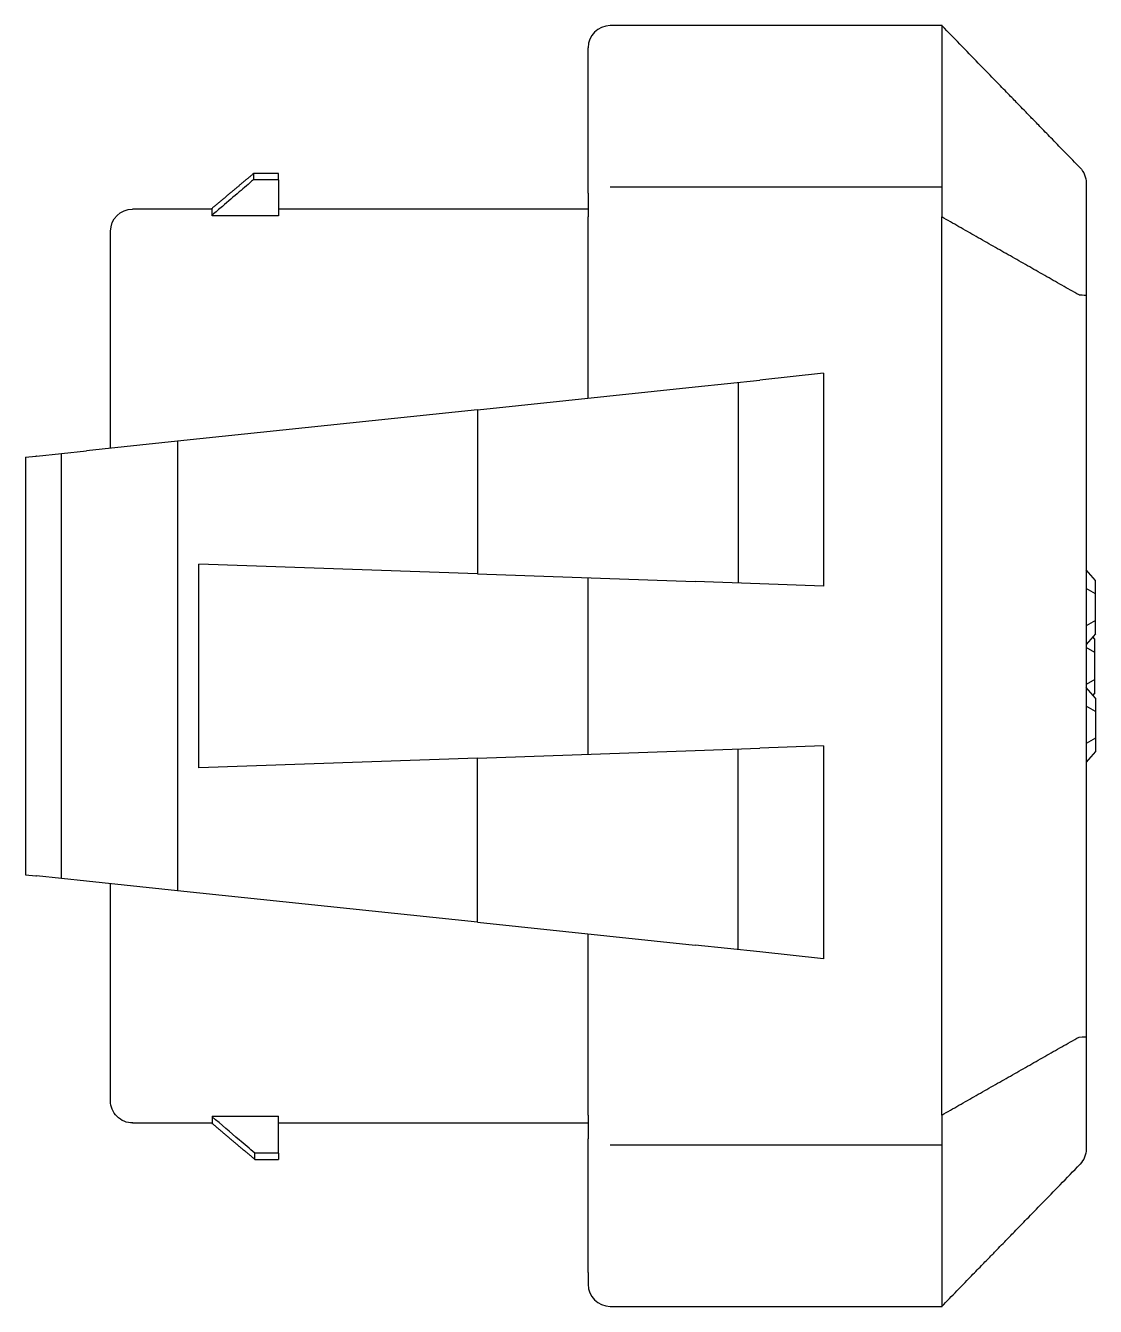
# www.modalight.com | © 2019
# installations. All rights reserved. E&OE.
# Model space of a CAD drawing. Header units: inches. Extents: x -0.41 to 5.88, y 0 to 6.3.
# Drawn here: x 2.851 to 3.803, y 0 to 1.14 of the extents above; entities that cross this region are included whole.
import ezdxf

# ---------------------------------------------------------------- set-up
doc = ezdxf.new("R2010")
doc.units = ezdxf.units.IN
doc.header["$MEASUREMENT"] = 0
doc.layers.add('Endcap', color=7, linetype='Continuous')

msp = doc.modelspace()

# ---------------------------------------------------------------- linework, layer by layer
at = {"layer": 'Endcap', "linetype": 'Continuous'}
for p, q in [((3.667017, 1.13971), (3.371447, 1.13971)), ((3.666722, 1.13971), (3.666722, 1.12724)), ((3.351762, 1.109634), (3.351762, 1.120025)), ((3.666722, 1.12724), (3.666722, 1.00814)), ((3.351762, 0.990533), (3.351762, 1.109634)), ((3.076171, 1.007981), (3.053752, 1.007981)), ((3.076171, 1.002481), (3.053752, 1.002481)), ((3.076171, 1.002481), (3.076171, 0.970363)), ((3.371447, 0.99617), (3.666722, 0.99617)), ((3.351762, 0.990533), (3.351762, 0.969405)), ((3.795237, 0.988765), (3.795237, 0.925795)), ((3.017116, 0.976485), (2.94625, 0.976485)), ((3.017116, 0.970363), (3.017116, 0.971144)), ((3.076171, 0.970363), (3.017116, 0.970363)), ((3.351762, 0.976485), (3.076171, 0.976485)), ((3.351762, 0.808274), (3.351762, 0.969405)), ((3.666722, 0.170304), (3.666722, 0.969405)), ((3.795237, 0.899932), (3.795237, 0.240023)), ((2.926565, 0.763583), (2.926565, 0.85191)), ((3.447238, 0.81831), (3.504554, 0.824334)), ((3.485379, 0.822318), (3.485379, 0.643644)), ((3.561522, 0.830321), (3.504554, 0.824334)), ((3.561522, 0.830321), (3.561522, 0.640985)), ((3.253315, 0.797927), (3.447238, 0.81831)), ((3.253315, 0.797927), (2.98606, 0.769838)), ((3.253315, 0.797927), (3.253315, 0.651747)), ((2.98606, 0.769838), (2.905249, 0.761344)), ((2.98606, 0.769838), (2.98606, 0.369872)), ((2.850918, 0.755634), (2.860143, 0.756603)), ((2.850918, 0.755634), (2.850918, 0.384076)), ((2.860707, 0.756663), (2.860143, 0.756603)), ((2.860707, 0.756663), (2.905249, 0.761344)), ((2.882978, 0.380706), (2.882978, 0.759003)), ((3.253315, 0.651747), (3.005305, 0.660408)), ((3.005305, 0.479301), (3.005305, 0.660408)), ((3.253315, 0.651747), (3.447238, 0.644976)), ((3.803484, 0.645815), (3.795237, 0.655339)), ((3.351762, 0.491405), (3.351762, 0.648304)), ((3.504554, 0.642974), (3.447238, 0.644976)), ((3.561522, 0.640985), (3.504554, 0.642974)), ((3.803484, 0.634016), (3.795237, 0.638778)), ((3.803484, 0.634016), (3.803484, 0.645815)), ((3.803484, 0.610418), (3.803484, 0.634016)), ((3.803484, 0.610418), (3.795237, 0.605656)), ((3.803484, 0.598618), (3.803484, 0.610418)), ((3.803484, 0.598618), (3.795237, 0.589095)), ((3.802999, 0.593752), (3.801134, 0.595905)), ((3.802999, 0.581803), (3.802999, 0.593752)), ((3.802999, 0.581803), (3.795237, 0.586285)), ((3.802999, 0.557906), (3.802999, 0.581803)), ((3.802999, 0.557906), (3.795237, 0.553424)), ((3.803484, 0.541091), (3.795237, 0.550614)), ((3.802999, 0.545957), (3.802999, 0.557906)), ((3.802999, 0.545957), (3.801134, 0.543804)), ((3.803484, 0.541091), (3.803484, 0.529292)), ((3.803484, 0.529292), (3.795237, 0.534053)), ((3.803484, 0.529292), (3.803484, 0.505693)), ((3.803484, 0.505693), (3.795237, 0.500932)), ((3.803484, 0.505693), (3.803484, 0.493894)), ((3.253315, 0.487962), (3.447238, 0.494734)), ((3.447238, 0.494734), (3.504554, 0.496735)), ((3.485379, 0.317391), (3.485379, 0.496066)), ((3.561522, 0.498725), (3.504554, 0.496735)), ((3.561522, 0.498725), (3.561522, 0.309388)), ((3.803484, 0.493894), (3.795237, 0.484371)), ((3.253315, 0.487962), (3.005305, 0.479301)), ((3.253315, 0.341782), (3.253315, 0.487962)), ((2.850918, 0.384076), (2.860143, 0.383106)), ((2.860143, 0.383106), (2.860707, 0.383047)), ((2.905249, 0.378365), (2.860707, 0.383047)), ((2.98606, 0.369872), (2.905249, 0.378365)), ((2.926565, 0.287799), (2.926565, 0.376127)), ((3.253315, 0.341782), (2.98606, 0.369872)), ((3.253315, 0.341782), (3.447238, 0.3214)), ((3.351762, 0.170304), (3.351762, 0.331435)), ((3.504554, 0.315376), (3.447238, 0.3214)), ((3.561522, 0.309388), (3.504554, 0.315376)), ((3.795237, 0.213914), (3.795237, 0.150944)), ((2.94625, 0.163224), (3.017116, 0.163224)), ((3.017116, 0.16935), (3.076171, 0.16935)), ((3.017116, 0.16935), (3.017116, 0.168697)), ((3.076171, 0.136252), (3.076171, 0.16935)), ((3.076171, 0.163224), (3.351762, 0.163224)), ((3.351762, 0.170304), (3.351762, 0.149176)), ((3.351762, 0.030076), (3.351762, 0.149176)), ((3.666722, 0.143539), (3.371447, 0.143539)), ((3.076171, 0.136252), (3.055056, 0.136252)), ((3.055056, 0.130806), (3.076171, 0.130806)), ((3.666722, 0.131569), (3.666722, 0.012469)), ((3.351762, 0.030076), (3.351762, 0.019685)), ((3.371447, 0), (3.667017, 0))]:
    msp.add_line(p, q, dxfattribs=at)
for centre, start, end in [((3.371447, 1.120025), 90, 180), ((3.371447, 0.019685), 180, 270)]:
    msp.add_arc(centre, 0.019685, start, end, dxfattribs=at)
at = {"layer": 'Endcap', "linetype": 'Continuous', "extrusion": (0, 0, -1)}
for centre, start, end in [((-3.775552, 0.999661), 136.290088, 180), ((-2.94625, 0.9568), 0, 89.951717), ((-2.94625, 0.182909), 269.951717, 0), ((-3.775552, 0.140049), 180, 223.522065)]:
    msp.add_arc(centre, 0.019685, start, end, dxfattribs=at)
at = {"layer": 'Endcap', "linetype": 'Continuous'}
for points, knots in [([(3.789804, 1.01324), (3.785522, 1.017641), (3.777315, 1.026073), (3.76575, 1.037957), (3.755675, 1.048309), (3.747296, 1.056918), (3.740411, 1.063993), (3.733438, 1.071157), (3.724996, 1.079832), (3.713903, 1.09123), (3.700357, 1.105149), (3.684358, 1.121589), (3.672873, 1.133389), (3.666722, 1.13971)], [0, 0, 0, 0, 0.10438538, 0.2000302, 0.28188837, 0.34995991, 0.40424481, 0.44971651, 0.51990361, 0.61002551, 0.72008221, 0.8500737, 1, 1, 1, 1]), ([(3.666722, 1.00814), (3.666722, 1.006353), (3.666722, 1.001784), (3.666722, 0.994019), (3.666722, 0.986929), (3.666722, 0.981278), (3.666722, 0.975398), (3.666722, 0.971403), (3.666722, 0.969405)], [0, 0, 0, 0, 0.25, 0.5, 0.625, 0.75, 0.875, 1, 1, 1, 1]), ([(3.053752, 1.002481), (3.049576, 0.998914), (3.045401, 0.995346), (3.036204, 0.987481), (3.031183, 0.983183), (3.023146, 0.976305), (3.020131, 0.973724), (3.017116, 0.971144)], [0, 0, 0, 0, 0.34175376, 0.34175376, 0.75304042, 0.75304042, 1, 1, 1, 1]), ([(3.795237, 0.999661), (3.795237, 0.999661), (3.795237, 0.999661), (3.795237, 0.99966), (3.795237, 0.998726), (3.795237, 0.995071), (3.795237, 0.992375), (3.795237, 0.988765)], [0, 0, 0, 0, 0.00151779, 0.00151779, 0.50075889, 0.50075889, 1, 1, 1, 1]), ([(3.017116, 0.971144), (3.017116, 0.973099), (3.017116, 0.97471), (3.017116, 0.976738), (3.017116, 0.977239), (3.017116, 0.97724), (3.017116, 0.97724), (3.017116, 0.97724)], [0, 0, 0, 0, 0.49892052, 0.49892052, 0.99784105, 0.99784105, 1, 1, 1, 1]), ([(2.926565, 0.85191), (2.926565, 0.856658), (2.926565, 0.861277), (2.926565, 0.870299), (2.926565, 0.874711), (2.926565, 0.887119), (2.926565, 0.894641), (2.926565, 0.914679), (2.926565, 0.925149), (2.926565, 0.937289), (2.926565, 0.940759), (2.926565, 0.946684), (2.926565, 0.949138), (2.926565, 0.954946), (2.926565, 0.956793), (2.926565, 0.9568)], [0, 0, 0, 0, 0.06250847, 0.06250847, 0.12501694, 0.12501694, 0.25003388, 0.25003388, 0.50006776, 0.50006776, 0.6250847, 0.6250847, 0.75010164, 0.75010164, 1, 1, 1, 1]), ([(2.926565, 0.182909), (2.926565, 0.182909), (2.926565, 0.182909), (2.926565, 0.182906), (2.926565, 0.183386), (2.926565, 0.185301), (2.926565, 0.186733), (2.926565, 0.190571), (2.926565, 0.192971), (2.926565, 0.198845), (2.926565, 0.202335), (2.926565, 0.210503), (2.926565, 0.21513), (2.926565, 0.225703), (2.926565, 0.231708), (2.926565, 0.241731), (2.926565, 0.245253), (2.926565, 0.25273), (2.926565, 0.256712), (2.926565, 0.269135), (2.926565, 0.278327), (2.926565, 0.287799)], [0, 0, 0, 0, 0.00008132, 0.00008132, 0.12507116, 0.12507116, 0.25006099, 0.25006099, 0.37505083, 0.37505083, 0.50004066, 0.50004066, 0.6250305, 0.6250305, 0.75002033, 0.75002033, 0.81251525, 0.81251525, 0.87501017, 0.87501017, 1, 1, 1, 1]), ([(3.795237, 0.240023), (3.795237, 0.237323), (3.795237, 0.234667), (3.795237, 0.22948), (3.795237, 0.227029), (3.795237, 0.220178), (3.795237, 0.216333), (3.795237, 0.213914)], [0, 0, 0, 0, 0.25, 0.25, 0.5, 0.5, 1, 1, 1, 1]), ([(3.017116, 0.168697), (3.017116, 0.166741), (3.017116, 0.165152), (3.017116, 0.163141), (3.017116, 0.162645), (3.017116, 0.162641)], [0, 0, 0, 0, 0.50060415, 0.50060415, 1, 1, 1, 1]), ([(3.055056, 0.136252), (3.05045, 0.140184), (3.045846, 0.144117), (3.033197, 0.15493), (3.025158, 0.161814), (3.017116, 0.168697)], [0, 0, 0, 0, 0.36392379, 0.36392379, 1, 1, 1, 1]), ([(3.666722, 0.170304), (3.666722, 0.168306), (3.666722, 0.164311), (3.666722, 0.158432), (3.666722, 0.152781), (3.666722, 0.145691), (3.666722, 0.137925), (3.666722, 0.133356), (3.666722, 0.131569)], [0, 0, 0, 0, 0.125, 0.25, 0.375, 0.5, 0.75, 1, 1, 1, 1]), ([(3.795237, 0.150944), (3.795237, 0.147335), (3.795237, 0.144635), (3.795237, 0.141062), (3.795237, 0.140137), (3.795237, 0.140055)], [0, 0, 0, 0, 0.51209685, 0.51209685, 1, 1, 1, 1]), ([(3.666722, 0), (3.671212, 0.004613), (3.679626, 0.013258), (3.691398, 0.025354), (3.701473, 0.035707), (3.709851, 0.044316), (3.716737, 0.051391), (3.723709, 0.058555), (3.732152, 0.06723), (3.743244, 0.078628), (3.756791, 0.092547), (3.772583, 0.108774), (3.78386, 0.120362), (3.789804, 0.126469)], [0, 0, 0, 0, 0.10943146, 0.20507627, 0.28693445, 0.35500599, 0.40929088, 0.45476259, 0.52494969, 0.61507159, 0.72512829, 0.85511978, 1, 1, 1, 1]), ([(3.666722, 0.012469), (3.666722, 0.008387), (3.666722, 0.002132), (3.666722, 0.000005), (3.666722, 0)], [0, 0, 0, 0, 0.50057475, 1, 1, 1, 1])]:
    msp.add_open_spline(points, degree=3, knots=knots, dxfattribs=at)
for points, degree in [([(3.053972, 1.008166), (3.035434, 0.992611), (3.016896, 0.977056)], 2), ([(3.053752, 1.008014), (3.053752, 1.00802), (3.053752, 1.006176), (3.053752, 1.002481)], 3), ([(3.076171, 1.002481), (3.076171, 1.006149), (3.076171, 1.007975), (3.076171, 1.007981)], 3), ([(3.788896, 0.900011), (3.666722, 0.969405)], 1), ([(3.795237, 0.925795), (3.795237, 0.920988), (3.795237, 0.910682), (3.795237, 0.899932)], 3), ([(3.788884, 0.900011), (3.792875, 0.899991), (3.795236, 0.899962), (3.795237, 0.899932)], 3), ([(3.666722, 0.170304), (3.788883, 0.239691)], 1), ([(3.788872, 0.239685), (3.79287, 0.239797), (3.795237, 0.23991), (3.795237, 0.240023)], 3), ([(3.016889, 0.162832), (3.036086, 0.146724), (3.055284, 0.130615)], 2), ([(3.055054, 0.130786), (3.055054, 0.130793), (3.055055, 0.132614), (3.055056, 0.136252)], 3), ([(3.076171, 0.136252), (3.076171, 0.132569), (3.076171, 0.130812), (3.076171, 0.130806)], 3)]:
    msp.add_open_spline(points, degree=degree, dxfattribs=at)

doc.saveas('drawing.dxf')
